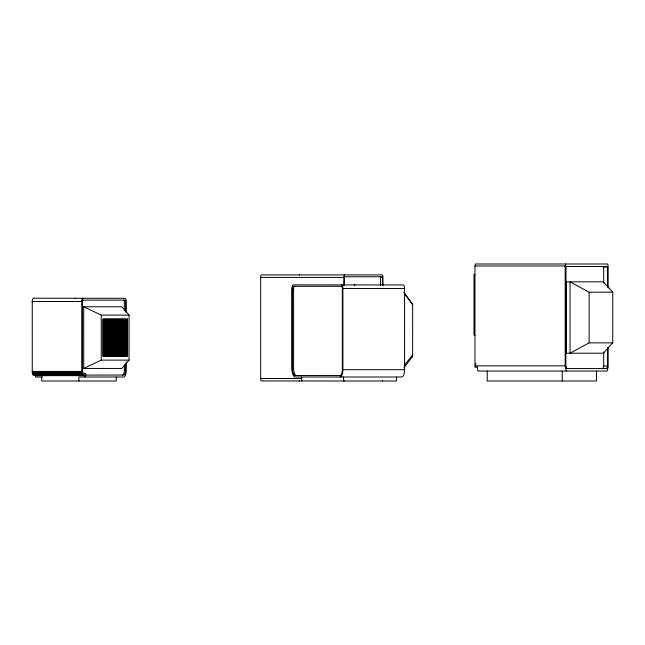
<?xml version="1.0" encoding="UTF-8"?>
<svg xmlns="http://www.w3.org/2000/svg" width="645" height="645" viewBox="0 0 645 645"><rect width="100%" height="100%" fill="white"/><g stroke="black" fill="none" stroke-linecap="round" stroke-linejoin="round"><path stroke-width="0.97" d="M124.34 364.933L124.324 370.625A5.168 1.935 -90 0 1 122.864 375.019L122.655 375.116M125.573 363.925L125.557 370.625A5.168 1.935 -90 0 1 124.106 375.019L85.535 375.116M341.624 375.535L294.902 375.519A7.675 2.935 -90 0 1 292.37 368.908L292.354 288.718A2.782 1.064 -90 0 1 293.273 286.324L342.6 286.291M296.539 375.592L296.136 375.519A7.675 2.935 -90 0 1 293.604 368.908L293.588 288.718A2.782 1.064 -90 0 1 294.507 286.324L294.66 286.291M404.101 292.556L412.647 304.537L412.639 355.314A2.677 1.024 -90 0 1 411.889 357.548M396.602 377.003L396.602 381.01L261.225 380.961A2.757 0.71 -90 0 1 260.669 378.808L260.669 277.068A2.757 0.71 -90 0 1 261.225 274.907L382.396 274.907A2.757 0.71 -90 0 1 382.953 277.068L382.969 285.404M343.833 285.404L343.841 277.068A2.757 0.71 -90 0 1 344.406 274.907L344.486 274.867M85.076 377.003L85.076 375.664L82.35 374.302L81.778 371.867L81.786 301.118A3.58 1.338 -90 0 1 82.85 298.272L82.987 298.232M603.051 368.561L603.696 366.029L603.696 352.025M607.493 348.026L607.493 366.029L606.848 368.561L566.044 368.561M475.212 367.013L474.954 364.062L475.905 364.062L475.905 363.514L474.954 363.514L474.954 265.974L475.494 263.99L607.638 263.99L608.171 265.974L608.171 287.976M566.342 371.044L565.189 365.852L565.189 265.974L565.721 263.99M566.004 266.482L565.867 364.965L566.665 368.561M403.964 367.771L411.599 357.644M404.036 365.723L412.655 354.903M129.073 360.12L121.841 368.448L83.737 368.448L83.737 306.786L121.841 306.786L129.073 315.115L129.073 360.12L101.257 360.12L83.737 368.448M612.75 342.858L603.317 353.202L566.246 353.202L566.246 281.841L603.317 281.841L612.75 292.185L612.75 342.858L589.127 342.858L570.043 353.202L570.043 281.841L589.127 292.185L612.75 292.185M299.135 381.01L299.224 380.961A2.757 0.71 -90 0 0 299.32 380.856M382.316 381.01L382.396 380.961A2.757 0.71 -90 0 0 382.501 380.856M83.036 300.11L82.987 300.127A1.693 0.637 -90 0 0 82.479 301.473L82.479 371.633L82.866 372.883L85.777 374.036L85.777 375.116M340.076 375.592L340.391 375.535A5.902 2.257 -90 0 0 342.334 370.456L342.342 288.218A2.249 0.863 -90 0 0 341.648 286.324L341.568 286.291M75.263 298.232L75.667 298.288M474.954 265.974L565.189 265.974M565.157 266.482L607.356 266.482L607.493 287.009M603.551 266.482L603.696 266.998L607.493 266.998M474.954 274.375L474.002 274.375L474.002 335.037L474.954 335.037M260.661 277.398L343.833 277.398M380.365 276.769L380.542 277.519L382.477 277.519L382.477 285.501M341.6 284.88L341.753 284.929A3.668 1.403 -90 0 1 342.898 288.533L404.568 288.533L404.568 369.682A7.313 2.798 -90 0 1 401.771 377.003L295.281 377.003A9.095 3.483 -90 0 1 291.806 367.908L291.806 289.081A4.201 1.604 -90 0 1 293.411 284.88L403.423 284.929A3.668 1.403 -90 0 1 404.568 288.533M292.346 289.121L293.58 289.121M33.476 298.232L125.178 298.288A3.701 1.387 -90 0 1 126.259 301.183L126.283 312.696M81.794 300.11L125.033 300.143A1.814 0.677 -90 0 1 125.565 301.554L125.573 311.785M81.77 301.489L32.258 301.489L32.266 371.867L32.976 374.503L35.564 375.664L85.076 375.664M123.8 300.143L123.719 300.11A1.814 0.677 -90 0 1 124.332 301.554L125.573 301.755M83.737 306.786L101.257 315.115L129.073 315.115M474.954 365.852L565.189 365.852M603.696 366.029L607.493 366.029M474.954 367.013L477.203 367.013M292.346 367.86L293.58 367.86M340.092 377.003A7.313 2.798 -90 0 0 342.898 369.682L404.568 369.682M124.34 369.94L125.573 369.94M32.258 371.439L81.77 371.439M32.266 371.867L81.778 371.867M32.298 372.278L81.81 372.278M32.347 372.681L81.859 372.681M32.411 373.068L81.923 373.068M32.492 373.423L82.012 373.423M32.597 373.753L82.109 373.753M32.71 374.044L82.221 374.044M84.543 374.036L85.777 374.036M32.839 374.302L82.35 374.302M32.976 374.503L82.487 374.503M33.121 374.664L82.641 374.664M33.274 374.777L82.794 374.777M33.435 374.834L82.947 374.834M42.449 377.003L35.564 377.003L35.564 375.664M260.661 378.478L301.747 378.478M33.734 298.232L33.338 298.272A3.58 1.338 -90 0 0 32.274 301.118L32.258 302.174M299.135 274.867L299.224 274.907A2.757 0.71 -90 0 1 299.32 275.02M344.486 381.01L344.406 380.961A2.757 0.71 -90 0 1 344.301 380.856M403.875 292.653L412.655 304.714M477.115 367.013L478.01 371.044L607.147 371.044L608.171 367.013L608.171 347.002M382.477 277.519L382.3 276.769L344.519 276.761L344.325 285.501M603.696 266.998L603.696 283.002M596.488 371.044L596.488 381.01L487.217 381.01L487.217 371.044M589.127 292.185L589.127 342.858M562.238 371.044L562.238 381.01M380.542 277.519L380.542 285.501M343.471 377.003L343.471 381.01M342.898 288.533L342.898 369.682M301.683 377.003L301.683 381.01M126.944 319.098L126.944 356.137M126.307 319.098L126.307 356.137M126.283 361.958L126.283 370.004A7.055 2.644 -90 0 1 123.961 377.003L78.883 377.003L78.883 381.01M125.67 319.098L125.67 356.137M125.033 319.098L125.033 356.137M124.396 319.098L124.396 356.137M124.34 301.755L124.34 310.785M123.759 319.098L123.759 356.137M123.122 319.098L123.122 356.137M122.485 319.098L122.485 356.137M121.849 319.098L121.849 356.137M121.212 319.098L121.212 356.137M120.575 319.098L120.575 356.137M119.938 319.098L119.938 356.137M119.301 319.098L119.301 356.137M118.664 319.098L118.664 356.137M118.035 319.098L118.035 356.137M117.398 319.098L117.398 356.137M116.761 319.098L116.761 356.137M116.269 377.003L116.269 381.01L41.748 381.01L41.748 377.003M116.124 319.098L116.124 356.137M115.487 319.098L115.487 356.137M114.85 319.098L114.85 356.137M114.213 319.098L114.213 356.137M113.576 319.098L113.576 356.137M112.94 319.098L112.94 356.137M112.303 319.098L112.303 356.137M111.666 319.098L111.666 356.137M111.029 319.098L111.029 356.137M110.392 319.098L110.392 356.137M109.755 319.098L109.755 356.137M109.118 319.098L109.118 356.137M108.481 319.098L108.481 356.137M107.844 319.098L107.844 356.137M107.207 319.098L107.207 356.137M106.57 319.098L106.57 356.137M105.933 319.098L105.933 356.137M105.296 319.098L105.296 356.137M104.659 319.098L104.659 356.137M104.022 319.098L104.022 356.137M103.385 319.098L103.385 356.137M101.257 315.115L101.257 360.12M354.282 285.445A4.201 1.604 -90 0 1 355.081 284.88M127.581 319.098L102.757 319.098L102.757 356.137L127.581 356.137L127.581 319.098"/></g></svg>
